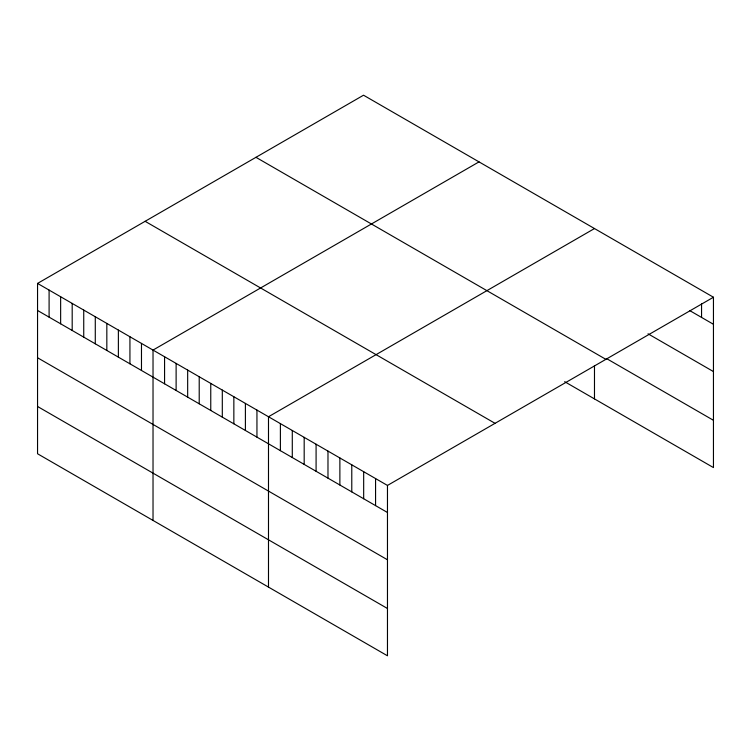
<?xml version="1.0" encoding="UTF-8"?>
<svg xmlns="http://www.w3.org/2000/svg" width="751" height="751" viewBox="0 0 751 751"><rect width="100%" height="100%" fill="white"/><g stroke="black" fill="none" stroke-linecap="round" stroke-linejoin="round"><path stroke-width="1.13" d="M37.55 283.418L387.469 485.437L387.469 655.792L37.55 453.764L37.55 283.418L363.531 95.208L713.45 297.236L713.45 467.582L564.649 381.677M479.007 161.878L153.026 350.079L153.026 520.434M594.482 228.548L268.492 416.749L268.492 587.104M387.469 485.437L713.45 297.236M689.653 310.548L713.45 324.282M648.019 333.801L713.45 371.576M606.376 358.48L713.45 420.297M255.96 157.316L605.879 359.344M145.121 221.31L495.04 423.329M37.55 310.473L387.469 512.492M37.55 357.758L387.469 559.777M37.55 406.479L387.469 608.498M701.556 303.892L701.556 317.42M594.482 365.577L594.482 398.894M375.566 478.565L375.566 505.62M363.672 471.703L363.672 498.758M351.778 464.831L351.778 491.886M339.874 457.96L339.874 485.015M327.98 451.098L327.98 478.143M316.087 444.226L316.087 471.281M304.183 437.354L304.183 464.409M292.289 430.492L292.289 457.537M280.395 423.62L280.395 450.675M256.945 410.084L256.945 437.138M245.399 403.418L245.399 430.473M233.852 396.753L233.852 423.808M222.305 390.079L222.305 417.134M210.759 383.414L210.759 410.468M199.212 376.749L199.212 403.803M187.666 370.083L187.666 397.138M176.119 363.418L176.119 390.473M164.572 356.753L164.572 383.799M141.479 343.414L141.479 370.468M129.932 336.748L129.932 363.803M118.376 330.083L118.376 357.138M106.83 323.418L106.83 350.473M95.283 316.753L95.283 343.798M83.737 310.079L83.737 337.133M72.19 303.413L72.19 330.468M60.643 296.748L60.643 323.803M49.097 290.083L49.097 317.138"/></g></svg>
